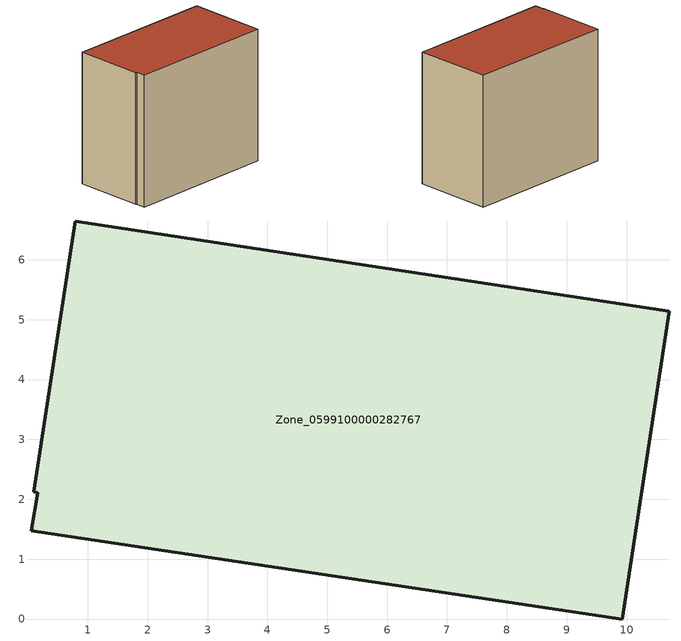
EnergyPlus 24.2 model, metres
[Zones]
Zone_0599100000282767
 floor ground (C_G): 0.17,2.1 0.1,2.12 0.79,6.65 10.71,5.14 9.93,0 0.06,1.47 z0
 wall outside (C_F): 9.93,0 10.71,5.14 0.79,6.65 0.1,2.12 0.17,2.1 0.06,1.47 9.93,0 z0:8.73
 roof outside (C_R): 0.17,2.1 0.06,1.47 9.93,0 10.71,5.14 0.79,6.65 0.1,2.12 z8.73
[BUILDING]
Pand.0599100000282767: North Axis=0; Terrain=City; Loads Convergence Tolerance Value=0.04; Temperature Convergence Tolerance Value=0.4; Solar Distribution=FullExterior; Maximum Number of Warmup Days=25; Minimum Number of Warmup Days=1
[Site:Location]
Rotterdam.The.Hague.AP_ZH_NLD Design_Conditions: Latitude=51.96; Longitude=4.45; Time Zone=1; Elevation=-4.5
[SITE:GROUNDTEMPERATURE:BUILDINGSURFACE]
18, 18, 18, 18, 18, 18, 18, 18, 18, 18, 18, 18
[MATERIAL] Thermal Absorptance=0.9; Solar Absorptance=0.7; Visible Absorptance=0.7
Name | Roughness | Thickness | Conductivity | Density | Specific Heat
G.TI.1975-1991 | MediumSmooth | 0.15 | 0.288461 | 540 | 1210
F.TI.1975-1991 | Rough | 0.3 | 0.230769 | 1920 | 840
R.TI.1975-1991 | MediumRough | 0.2 | 0.153846 | 1500 | 1000
[CONSTRUCTION]
C_G: G.TI.1975-1991
C_F: F.TI.1975-1991
C_R: R.TI.1975-1991
[ZONE]
Zone_0599100000282767: Type=1; Multiplier=1; Ceiling Height=Autocalculate; Volume=Autocalculate; Floor Area=autocalculate; Part of Total Floor Area=Yes
[ZONEINFILTRATION:DESIGNFLOWRATE]
Infil_Zone_0599100000282767: Zone or ZoneList or Space or SpaceList=Zone_0599100000282767; Schedule=AlwaysOn; Design Flow Rate Calculation Method=Flow/Area; Flow Rate per Floor Area=0.003; Constant Term Coefficient=1; Temperature Term Coefficient=0; Velocity Term Coefficient=0; Velocity Squared Term Coefficient=0
[HVACTEMPLATE:ZONE:IDEALLOADSAIRSYSTEM]
Zone_0599100000282767: Maximum Heating Supply Air Temperature=50; Minimum Cooling Supply Air Temperature=13; Maximum Heating Supply Air Humidity Ratio=0.0156; Minimum Cooling Supply Air Humidity Ratio=0.0077; Heating Limit=NoLimit; Cooling Limit=NoLimit; Dehumidification Control Type=ConstantSensibleHeatRatio; Cooling Sensible Heat Ratio=0.7; Dehumidification Setpoint=60; Humidification Control Type=None; Humidification Setpoint=30; Outdoor Air Method=None; Outdoor Air Flow Rate per Person=0.00944; Outdoor Air Flow Rate per Zone Floor Area=0; Outdoor Air Flow Rate per Zone=0; Demand Controlled Ventilation Type=None; Outdoor Air Economizer Type=NoEconomizer; Heat Recovery Type=None; Sensible Heat Recovery Effectiveness=0.7; Latent Heat Recovery Effectiveness=0.65
[ZONECONTROL:THERMOSTAT]
ThermostatControl_Zone_0599100000282767: Zone or ZoneList=Zone_0599100000282767; Control Type Schedule=DualSetpointControlType; Control 1=Thermostat_Zone_0599100000282767; Temperature Difference Between Cutout And Setpoint=0
[THERMOSTATSETPOINT:DUALSETPOINT]
Thermostat_Zone_0599100000282767: Heating Setpoint Temperature Schedule=HeatingSetpoint_Zone_0599100000282767; Cooling Setpoint Temperature Schedule=CoolingSetpoint_Zone_0599100000282767
[SCHEDULE:COMPACT]
HeatingSetpoint_Zone_0599100000282767: Through: 12/31, For: AllDays, Until: 24:00, 21
CoolingSetpoint_Zone_0599100000282767: Through: 12/31, For: AllDays, Until: 24:00, 24
DualSetpointControlType: Through: 12/31, For: AllDays, Until: 24:00, 4
AlwaysOn: Through: 12/31, For: AllDays, Until: 24:00, 1
